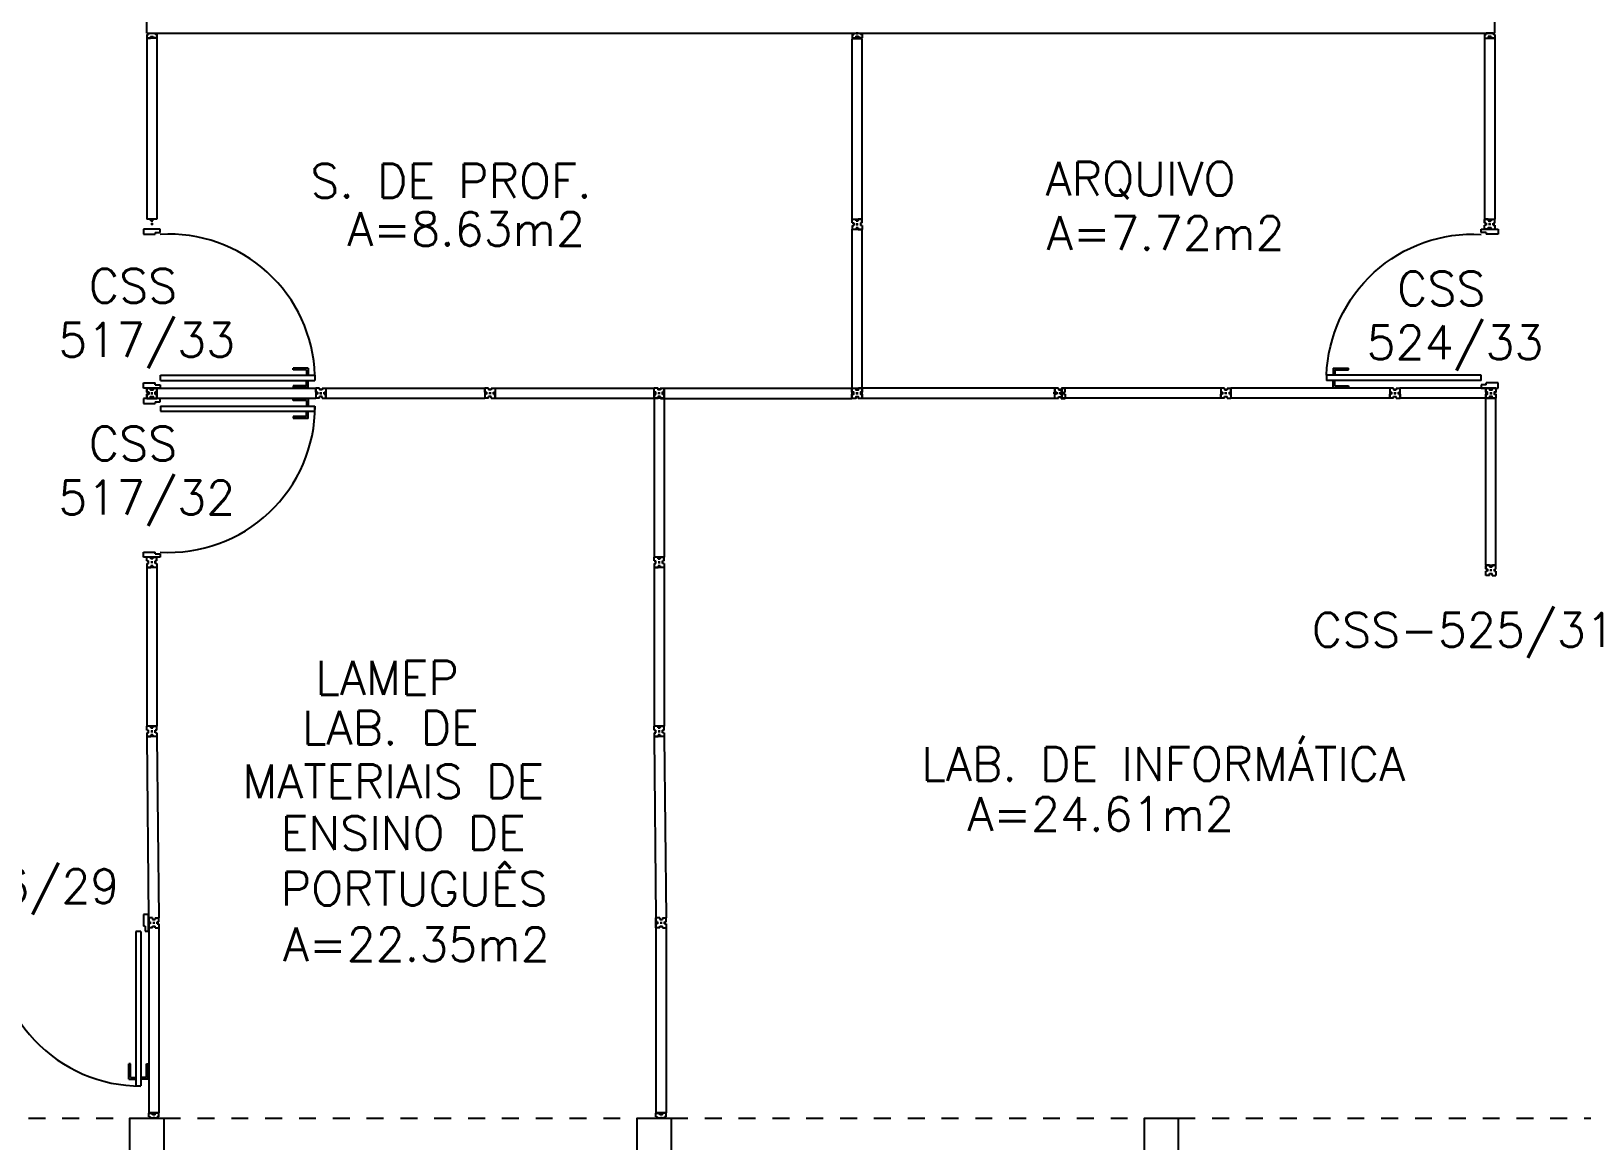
# Model space of a CAD drawing. Extents: x 0 to 244, y -71 to 76.
# Drawn here: x 47.39 to 56.55, y -26.38 to -19.81 of the extents above; entities that cross this region are included whole.
import ezdxf
from ezdxf.enums import TextEntityAlignment as Align

# ---------------------------------------------------------------- set-up
doc = ezdxf.new("R2010")
doc.units = 0
doc.header["$LTSCALE"] = 0.01
doc.header["$MEASUREMENT"] = 0
doc.linetypes.add('HIDDEN2', pattern=[0.1875, 0.125, -0.0625])
doc.layers.get('0').update_dxf_attribs({"linetype": 'CONTINUOUS'})
for name, color, linetype in [('ALV', 2, 'CONTINUOUS'), ('DIV', 2, 'CONTINUOUS'), ('ESTR', 3, 'CONTINUOUS'), ('PROJ', 1, 'HIDDEN2'), ('TEXTO', 2, 'CONTINUOUS'), ('TEXTO-ENDEREÇO', 2, 'CONTINUOUS'), ('ÁREA', 2, 'CONTINUOUS')]:
    doc.layers.add(name, color=color, linetype=linetype)
doc.layers.get('0').freeze()
doc.styles.add('UNB-100', font='simplex.shx', dxfattribs={"height": 0.2})
doc.styles.add('UNB-100-1', font='simplex.shx', dxfattribs={"height": 0.2})

# ---------------------------------------------------------------- blocks, each defined once
blk = doc.blocks.new('PILAR-SSN')
blk.add_lwpolyline([(0.1973, -42.9621), (0.1973, -44.4621), (-0.0027, -44.4621), (-0.0027, -42.9621)], close=True)
blk = doc.blocks.new('DIVMT-SSN')
for p, q in [((-0.03, 0.008), (-0.03, 0.03)), ((-0.006, 0.03), (-0.03, 0.03)), ((-0.03, 0.008), (-0.02, 0.008)), ((-0.02, -0.008), (-0.02, 0.008)), ((-0.006, 0.0205), (-0.006, 0.03)), ((0.006, 0.0205), (-0.006, 0.0205)), ((-0.0051, 0), (0.0051, 0)), ((0.0051, 0), (-0.0051, 0)), ((0, 0.0051), (0, -0.0051)), ((0, -0.0051), (0, 0.0051)), ((0.006, 0.03), (0.03, 0.03)), ((0.006, 0.0205), (0.006, 0.03)), ((0.03, 0.008), (0.02, 0.008)), ((0.02, -0.008), (0.02, 0.008)), ((0.03, 0.008), (0.03, 0.03)), ((-0.03, -0.008), (-0.03, -0.03)), ((-0.03, -0.008), (-0.02, -0.008)), ((-0.03, -0.03), (-0.03, -0.97)), ((-0.03, -0.03), (-0.009, -0.03)), ((0.03, -0.03), (-0.03, -0.03)), ((-0.03, -0.03), (-0.006, -0.03)), ((-0.009, -0.03), (-0.027, -0.03)), ((-0.006, -0.0205), (-0.006, -0.03)), ((-0.006, -0.0205), (0.006, -0.0205)), ((-0.006, -0.0205), (-0.006, -0.03)), ((0.006, -0.0205), (-0.006, -0.0205)), ((0.005, -0.03), (-0.005, -0.03)), ((0.006, -0.0205), (0.006, -0.03)), ((0.006, -0.0205), (0.006, -0.03)), ((0.03, -0.03), (0.006, -0.03)), ((0.03, -0.008), (0.02, -0.008)), ((0.03, -0.008), (0.03, -0.03)), ((0.03, -0.03), (0.03, -0.97)), ((0.03, -0.97), (-0.03, -0.97)), ((0.0064, -1.0006), (-0.0062, -1.0006)), ((-0.006, -0.9795), (-0.006, -0.97)), ((-0.006, -0.9795), (0.006, -0.9795)), ((0.005, -0.97), (-0.005, -0.97)), ((0, -0.9936), (0, -1.0073)), ((0.006, -0.9795), (0.006, -0.97)), ((0, -1.0196), (0, -1.0208))]:
    blk.add_line(p, q)
blk = doc.blocks.new('PDV2E-SSN')
at = {"layer": 'DIV'}
for p, q in [((0.0338, 0.9247), (0.0338, 0.8347)), ((0.0338, 0.9247), (0.0739, 0.9247)), ((0.0763, 0.0505), (0.0763, 0.9647)), ((0.1063, 0.9647), (0.0763, 0.9647)), ((0.1063, 0.0505), (0.1063, 0.9647)), ((0.1485, 0.9247), (0.1084, 0.9247)), ((0.1485, 0.9247), (0.1485, 0.8347)), ((0.0438, 0.8347), (0.034, 0.8347)), ((0.0438, 0.9147), (0.0438, 0.8347)), ((0.0438, 0.9147), (0.0739, 0.9147)), ((0.1385, 0.9147), (0.1084, 0.9147)), ((0.1385, 0.9147), (0.1385, 0.8347)), ((0.1385, 0.8347), (0.1483, 0.8347)), ((0.031, 0.05), (0.031, -0.05)), ((0.051, 0.05), (0.031, 0.05)), ((0.051, 0.0199), (0.051, 0.05)), ((0.051, 0.0199), (0.061, 0.0199)), ((0.061, -0.05), (0.061, 0.0199)), ((0.0763, 0.0505), (0.1063, 0.0505)), ((0.9502, 0.0199), (0.9402, 0.0199)), ((0.9402, -0.05), (0.9402, 0.0199)), ((0.9502, 0.0199), (0.9502, 0.05)), ((0.9502, 0.05), (0.9702, 0.05)), ((0.9702, 0.05), (0.9702, 0.0347)), ((0.9702, 0.035), (0.9702, -0.035)), ((0.031, -0.05), (0.061, -0.05)), ((0.9702, -0.05), (0.9402, -0.05)), ((0.9702, -0.035), (0.9702, -0.05))]:
    blk.add_line(p, q, dxfattribs=at)
at = {"layer": 'DIV', "color": 1}
blk.add_arc((0.0763, 0.1001), 0.8651, 356.67855, 90, dxfattribs=at)
blk = doc.blocks.new('MTT-SSN')
for p, q in [((-0.0051, 0), (0.0051, 0)), ((0, -0.0051), (0, 0.0051))]:
    blk.add_line(p, q)
blk.add_lwpolyline([(-0.008, 0.03), (-0.008, 0.02), (0.008, 0.02), (0.008, 0.03), (0.03, 0.03), (0.03, 0.006), (0.0205, 0.006), (0.0205, -0.006), (0.03, -0.006), (0.03, -0.03), (0.008, -0.03), (0.008, -0.02), (-0.008, -0.02), (-0.008, -0.03), (-0.03, -0.03), (-0.03, -0.006), (-0.0185, -0.006), (-0.0185, 0.006), (-0.03, 0.006), (-0.03, 0.03)], close=True)
blk = doc.blocks.new('DIV-SSN')
for p, q in [((-0.0051, 0), (0.0051, 0)), ((0, 0.0051), (0, -0.0051)), ((-0.03, -0.03), (-0.03, -0.97)), ((0.03, -0.03), (-0.03, -0.03)), ((-0.03, -0.03), (-0.009, -0.03)), ((-0.009, -0.03), (-0.027, -0.03)), ((-0.006, -0.0205), (0.006, -0.0205)), ((-0.006, -0.0205), (-0.006, -0.03)), ((-0.005, -0.0215), (0.005, -0.0215)), ((-0.005, -0.0215), (-0.005, -0.029)), ((0.005, -0.029), (-0.005, -0.029)), ((0.005, -0.03), (-0.005, -0.03)), ((0.005, -0.0215), (0.005, -0.029)), ((0.006, -0.0205), (0.006, -0.03)), ((0.03, -0.03), (0.03, -0.97)), ((0.03, -0.97), (-0.03, -0.97)), ((0.0072, -0.9994), (-0.0066, -0.9994)), ((-0.006, -0.9795), (-0.006, -0.97)), ((-0.006, -0.9795), (0.006, -0.9795)), ((0.005, -0.97), (-0.005, -0.97)), ((0, -0.9914), (0, -1.0058)), ((0.006, -0.9795), (0.006, -0.97))]:
    blk.add_line(p, q)
blk = doc.blocks.new('MTINI-SSN')
for p, q in [((-0.03, 0.008), (-0.03, 0.028)), ((-0.03, 0.028), (-0.008, 0.028)), ((-0.03, 0.008), (-0.02, 0.008)), ((-0.02, 0), (-0.02, 0.008)), ((-0.0009, 0), (-0.02, 0)), ((-0.008, 0.0185), (-0.008, 0.028)), ((0.008, 0.0185), (-0.008, 0.0185)), ((0.0051, 0), (-0.0051, 0)), ((0.02, 0), (-0.0009, 0)), ((0, -0.0051), (0, 0.0051)), ((0.008, 0.0185), (0.008, 0.028)), ((0.03, 0.028), (0.008, 0.028)), ((0.03, 0.008), (0.02, 0.008)), ((0.02, 0), (0.02, 0.008)), ((0.03, 0.008), (0.03, 0.028))]:
    blk.add_line(p, q)
blk = doc.blocks.new('PDV2D-SSN')
at = {"color": 2}
for p, q in [((-0.1485, 0.9247), (-0.1084, 0.9247)), ((-0.1485, 0.9247), (-0.1485, 0.8347)), ((-0.1063, 0.0505), (-0.1063, 0.9647)), ((-0.0763, 0.0505), (-0.0763, 0.9647)), ((-0.0338, 0.9247), (-0.0739, 0.9247)), ((-0.0338, 0.9247), (-0.0338, 0.8347)), ((-0.1385, 0.9147), (-0.1084, 0.9147)), ((-0.1385, 0.9147), (-0.1385, 0.8347)), ((-0.0438, 0.9147), (-0.0739, 0.9147)), ((-0.0438, 0.9147), (-0.0438, 0.8347)), ((-0.0438, 0.8347), (-0.034, 0.8347)), ((-0.0763, 0.0505), (-0.1063, 0.0505))]:
    blk.add_line(p, q, dxfattribs=at)
for p, q in [((-0.1063, 0.9647), (-0.0763, 0.9647)), ((-0.1385, 0.8347), (-0.1483, 0.8347)), ((-0.9502, 0.05), (-0.9702, 0.05)), ((-0.9702, 0.05), (-0.9702, 0.0347)), ((-0.9702, 0.035), (-0.9702, -0.035)), ((-0.9502, 0.0199), (-0.9502, 0.05)), ((-0.9502, 0.0199), (-0.9402, 0.0199)), ((-0.9402, -0.05), (-0.9402, 0.0199)), ((-0.051, 0.0199), (-0.061, 0.0199)), ((-0.061, -0.05), (-0.061, 0.0199)), ((-0.051, 0.05), (-0.031, 0.05)), ((-0.051, 0.0199), (-0.051, 0.05)), ((-0.031, 0.05), (-0.031, -0.05)), ((-0.9702, -0.035), (-0.9702, -0.05)), ((-0.9702, -0.05), (-0.9402, -0.05)), ((-0.031, -0.05), (-0.061, -0.05))]:
    blk.add_line(p, q)
at = {"color": 1}
blk.add_arc((-0.0763, 0.1001), 0.8651, 91.98804, 183.32145, dxfattribs=at)
blk = doc.blocks.new('A$C73356FFD')
at = {"layer": 'DIV'}
for p, q in [((0.022, 0.06), (0, 0.06)), ((0, 0.06), (0, 0.036)), ((0, 0.06), (0, 0.039)), ((0, 0.039), (0, 0.057)), ((0.0095, 0.036), (0, 0.036)), ((0.0095, 0.036), (0, 0.036)), ((0.0095, 0.024), (0, 0.024)), ((0.0095, 0.024), (0, 0.024)), ((0, 0), (0, 0.024)), ((0.0095, 0.024), (0.0095, 0.036)), ((0.0095, 0.036), (0.0095, 0.024)), ((0.022, 0.06), (0.022, 0.05)), ((0.022, 0.05), (0.038, 0.05)), ((0.022, 0.01), (0.038, 0.01)), ((0.022, 0), (0.022, 0.01)), ((0.0249, 0.03), (0.0351, 0.03)), ((0.0351, 0.03), (0.0249, 0.03)), ((0.03, 0.0249), (0.03, 0.0351)), ((0.03, 0.0351), (0.03, 0.0249)), ((0.038, 0.06), (0.038, 0.05)), ((0.038, 0.06), (0.06, 0.06)), ((0.038, 0), (0.038, 0.01)), ((0.0505, 0.024), (0.0505, 0.036)), ((0.0505, 0.036), (0.06, 0.036)), ((0.0505, 0.024), (0.06, 0.024)), ((0.06, 0.036), (0.06, 0.06)), ((0.06, 0.024), (0.06, 0)), ((0.022, 0), (0, 0)), ((0.038, 0), (0.06, 0))]:
    blk.add_line(p, q, dxfattribs=at)

msp = doc.modelspace()

# ---------------------------------------------------------------- linework, layer by layer
at = {"layer": 'ALV'}
for p, q in [((48.0723, -19.8275), (48.0723, -19.6775)), ((56.0436, -19.8275), (56.0436, -19.6775)), ((48.0723, -19.8275), (56.0436, -19.8275))]:
    msp.add_line(p, q, dxfattribs=at)
at = {"layer": 'DIV'}
for p, q in [((48.072, -19.8571), (48.072, -20.9265)), ((48.132, -19.8571), (48.072, -19.8571)), ((48.072, -19.8571), (48.093, -19.8571)), ((48.093, -19.8571), (48.075, -19.8571)), ((48.096, -19.8476), (48.108, -19.8476)), ((48.096, -19.8476), (48.096, -19.8571)), ((48.0969, -19.8271), (48.1071, -19.8271)), ((48.102, -19.822), (48.102, -19.8322)), ((48.108, -19.8476), (48.108, -19.8571)), ((48.132, -19.8571), (48.132, -20.9265)), ((52.2426, -19.8575), (52.3026, -19.8575)), ((52.2426, -20.9272), (52.2426, -19.8575)), ((52.2662, -19.8269), (52.2788, -19.8269)), ((52.2786, -19.848), (52.2666, -19.848)), ((52.2666, -19.848), (52.2666, -19.8575)), ((52.2676, -19.8575), (52.2776, -19.8575)), ((52.2726, -19.8339), (52.2726, -19.8202)), ((52.2786, -19.848), (52.2786, -19.8575)), ((52.3026, -20.9272), (52.3026, -19.8575)), ((55.9836, -19.8571), (56.0436, -19.8571)), ((55.9836, -19.8571), (55.9836, -20.9265)), ((56.0196, -19.8476), (56.0076, -19.8476)), ((56.0076, -19.8476), (56.0076, -19.8571)), ((56.0187, -19.8271), (56.0085, -19.8271)), ((56.0186, -19.8486), (56.0086, -19.8486)), ((56.0086, -19.8486), (56.0086, -19.8561)), ((56.0086, -19.8561), (56.0186, -19.8561)), ((56.0086, -19.8571), (56.0186, -19.8571)), ((56.0136, -19.822), (56.0136, -19.8322)), ((56.0186, -19.8486), (56.0186, -19.8561)), ((56.0196, -19.8476), (56.0196, -19.8571)), ((56.0226, -19.8571), (56.0406, -19.8571)), ((56.0436, -19.8571), (56.0226, -19.8571)), ((56.0436, -19.8571), (56.0436, -20.9265)), ((48.132, -20.9265), (48.072, -20.9265)), ((48.1092, -20.9559), (48.0955, -20.9559)), ((48.096, -20.936), (48.096, -20.9265)), ((48.096, -20.936), (48.108, -20.936)), ((48.107, -20.9265), (48.097, -20.9265)), ((48.102, -20.9478), (48.102, -20.9623)), ((48.108, -20.936), (48.108, -20.9265)), ((52.2426, -20.9272), (52.3026, -20.9272)), ((52.2426, -20.9492), (52.2426, -20.9272)), ((52.2426, -20.9272), (52.2666, -20.9272)), ((52.2426, -20.9492), (52.2526, -20.9492)), ((52.2426, -20.9652), (52.2426, -20.9872)), ((52.2426, -20.9652), (52.2526, -20.9652)), ((52.2666, -20.9872), (52.2426, -20.9872)), ((52.2526, -20.9492), (52.2526, -20.9652)), ((52.2666, -20.9367), (52.2666, -20.9272)), ((52.2666, -20.9367), (52.2666, -20.9272)), ((52.2786, -20.9367), (52.2666, -20.9367)), ((52.2666, -20.9367), (52.2786, -20.9367)), ((52.2666, -20.9777), (52.2666, -20.9872)), ((52.2666, -20.9777), (52.2786, -20.9777)), ((52.2777, -20.9572), (52.2675, -20.9572)), ((52.2675, -20.9572), (52.2777, -20.9572)), ((52.2676, -20.9272), (52.2776, -20.9272)), ((52.2726, -20.9623), (52.2726, -20.9521)), ((52.2726, -20.9521), (52.2726, -20.9623)), ((52.2786, -20.9367), (52.2786, -20.9272)), ((52.3026, -20.9272), (52.2786, -20.9272)), ((52.2786, -20.9367), (52.2786, -20.9272)), ((52.2786, -20.9777), (52.2786, -20.9872)), ((52.2786, -20.9872), (52.3026, -20.9872)), ((52.3026, -20.9272), (52.2816, -20.9272)), ((52.2816, -20.9272), (52.2996, -20.9272)), ((52.2926, -20.9492), (52.2926, -20.9652)), ((52.3026, -20.9492), (52.2926, -20.9492)), ((52.3026, -20.9652), (52.2926, -20.9652)), ((52.3026, -20.9492), (52.3026, -20.9272)), ((52.3026, -20.9652), (52.3026, -20.9872)), ((55.9836, -20.9265), (56.0436, -20.9265)), ((56.0064, -20.9559), (56.0201, -20.9559)), ((56.0076, -20.936), (56.0076, -20.9265)), ((56.0196, -20.936), (56.0076, -20.936)), ((56.0086, -20.9265), (56.0186, -20.9265)), ((56.0136, -20.9478), (56.0136, -20.9623)), ((56.0196, -20.936), (56.0196, -20.9265)), ((48.072, -21.9255), (48.132, -21.9255)), ((48.072, -21.9872), (48.132, -21.9872)), ((48.0956, -21.9561), (48.1082, -21.9561)), ((48.0956, -21.9565), (48.1082, -21.9565)), ((48.096, -21.935), (48.096, -21.9255)), ((48.108, -21.935), (48.096, -21.935)), ((48.096, -21.9777), (48.096, -21.9872)), ((48.108, -21.9777), (48.096, -21.9777)), ((48.097, -21.9255), (48.107, -21.9255)), ((48.097, -21.9872), (48.107, -21.9872)), ((48.102, -21.9491), (48.102, -21.9628)), ((48.102, -21.9635), (48.102, -21.9498)), ((48.102, -21.9583), (48.102, -21.9594)), ((48.108, -21.935), (48.108, -21.9255)), ((48.108, -21.9777), (48.108, -21.9872)), ((51.0716, -21.9506), (51.0716, -21.9266)), ((51.0936, -21.9266), (51.0716, -21.9266)), ((51.0811, -21.9506), (51.0716, -21.9506)), ((51.0716, -21.9626), (51.0716, -21.9866)), ((51.0811, -21.9626), (51.0716, -21.9626)), ((51.0936, -21.9866), (51.0716, -21.9866)), ((51.0811, -21.9506), (51.0811, -21.9626)), ((51.0936, -21.9266), (51.0936, -21.9366)), ((51.1096, -21.9366), (51.0936, -21.9366)), ((51.0936, -21.9866), (51.0936, -21.9766)), ((51.1096, -21.9766), (51.0936, -21.9766)), ((51.0965, -21.9566), (51.1067, -21.9566)), ((51.1067, -21.9566), (51.0965, -21.9566)), ((51.1016, -21.9617), (51.1016, -21.9515)), ((51.1016, -21.9515), (51.1016, -21.9617)), ((51.1096, -21.9266), (51.1096, -21.9366)), ((51.1096, -21.9266), (51.1316, -21.9266)), ((51.1096, -21.9866), (51.1096, -21.9766)), ((51.1096, -21.9866), (51.1316, -21.9866)), ((51.1221, -21.9506), (51.1316, -21.9506)), ((51.1221, -21.9626), (51.1221, -21.9506)), ((51.1221, -21.9506), (51.1316, -21.9506)), ((51.1221, -21.9506), (51.1221, -21.9626)), ((51.1221, -21.9626), (51.1316, -21.9626)), ((51.1221, -21.9626), (51.1316, -21.9626)), ((51.1316, -21.9266), (51.1316, -21.9866)), ((51.1316, -21.9266), (51.1316, -21.9506)), ((51.1316, -21.9266), (52.2419, -21.9266)), ((51.1316, -21.9516), (51.1316, -21.9616)), ((51.1316, -21.9866), (51.1316, -21.9626)), ((51.1316, -21.9866), (51.1316, -21.9656)), ((51.1316, -21.9656), (51.1316, -21.9836)), ((51.1316, -21.9866), (52.2419, -21.9866)), ((52.2419, -21.9266), (52.2419, -21.9866)), ((52.2514, -21.9506), (52.2419, -21.9506)), ((52.2419, -21.9516), (52.2419, -21.9616)), ((52.2514, -21.9626), (52.2419, -21.9626)), ((52.2514, -21.9626), (52.2514, -21.9506)), ((52.2534, -21.9566), (52.2522, -21.9566)), ((52.2656, -21.9566), (52.2793, -21.9566)), ((52.2794, -21.9566), (52.2657, -21.9566)), ((52.2724, -21.963), (52.2724, -21.9504)), ((52.2726, -21.9502), (52.2726, -21.9628)), ((52.2916, -21.9566), (52.2927, -21.9566)), ((52.2935, -21.9506), (52.303, -21.9506)), ((52.2935, -21.9506), (52.2935, -21.9626)), ((52.2935, -21.9626), (52.303, -21.9626)), ((52.303, -21.9866), (52.303, -21.9266)), ((53.4423, -21.9266), (52.303, -21.9266)), ((52.303, -21.9616), (52.303, -21.9516)), ((53.4423, -21.9866), (52.303, -21.9866)), ((53.4643, -21.9266), (53.4423, -21.9266)), ((53.4423, -21.9266), (53.4423, -21.9476)), ((53.4423, -21.9866), (53.4423, -21.9266)), ((53.4423, -21.9266), (53.4423, -21.9506)), ((53.4423, -21.9476), (53.4423, -21.9296)), ((53.4518, -21.9506), (53.4423, -21.9506)), ((53.4518, -21.9506), (53.4423, -21.9506)), ((53.4423, -21.9616), (53.4423, -21.9516)), ((53.4518, -21.9626), (53.4423, -21.9626)), ((53.4423, -21.9866), (53.4423, -21.9626)), ((53.4518, -21.9626), (53.4423, -21.9626)), ((53.4643, -21.9866), (53.4423, -21.9866)), ((53.4518, -21.9506), (53.4518, -21.9626)), ((53.4518, -21.9626), (53.4518, -21.9506)), ((53.4643, -21.9266), (53.4643, -21.9366)), ((53.4643, -21.9366), (53.4803, -21.9366)), ((53.4643, -21.9866), (53.4643, -21.9766)), ((53.4643, -21.9766), (53.4803, -21.9766)), ((53.4774, -21.9566), (53.4672, -21.9566)), ((53.4672, -21.9566), (53.4774, -21.9566)), ((53.4723, -21.9515), (53.4723, -21.9617)), ((53.4723, -21.9617), (53.4723, -21.9515)), ((53.4803, -21.9266), (53.4803, -21.9366)), ((53.4803, -21.9266), (53.5023, -21.9266)), ((53.4803, -21.9866), (53.4803, -21.9766)), ((53.4803, -21.9866), (53.5023, -21.9866)), ((53.4928, -21.9506), (53.5023, -21.9506)), ((53.4928, -21.9626), (53.4928, -21.9506)), ((53.4928, -21.9626), (53.5023, -21.9626)), ((53.5023, -21.9506), (53.5023, -21.9266)), ((53.5023, -21.9626), (53.5023, -21.9866)), ((55.4616, -21.9561), (55.4472, -21.9561)), ((55.4536, -21.949), (55.4536, -21.9627)), ((55.4735, -21.9501), (55.483, -21.9501)), ((55.4735, -21.9621), (55.4735, -21.9501)), ((55.4735, -21.9621), (55.483, -21.9621)), ((55.483, -21.9261), (55.483, -21.9861)), ((55.991, -21.9261), (55.483, -21.9261)), ((55.483, -21.9511), (55.483, -21.9611)), ((55.991, -21.9861), (55.483, -21.9861)), ((56.051, -21.9255), (55.991, -21.9255)), ((55.991, -21.9261), (55.991, -21.9861)), ((56.0005, -21.9501), (55.991, -21.9501)), ((56.0005, -21.9621), (55.991, -21.9621)), ((55.991, -21.9651), (55.991, -21.9831)), ((55.991, -21.9861), (55.991, -21.9651)), ((55.991, -22.9731), (55.991, -21.9855)), ((55.991, -21.9855), (56.051, -21.9855)), ((56.0005, -21.9621), (56.0005, -21.9501)), ((56.0138, -21.9561), (56.0275, -21.9561)), ((56.0273, -21.9561), (56.0148, -21.9561)), ((56.0273, -21.9565), (56.0148, -21.9565)), ((56.015, -21.935), (56.015, -21.9255)), ((56.015, -21.935), (56.027, -21.935)), ((56.015, -21.976), (56.015, -21.9855)), ((56.027, -21.976), (56.015, -21.976)), ((56.0261, -21.9561), (56.0159, -21.9561)), ((56.026, -21.9255), (56.016, -21.9255)), ((56.016, -21.9855), (56.026, -21.9855)), ((56.021, -21.9491), (56.021, -21.9628)), ((56.021, -21.9635), (56.021, -21.9498)), ((56.021, -21.9642), (56.021, -21.9498)), ((56.021, -21.9612), (56.021, -21.951)), ((56.021, -21.9583), (56.021, -21.9594)), ((56.027, -21.935), (56.027, -21.9255)), ((56.027, -21.976), (56.027, -21.9855)), ((56.051, -22.9731), (56.051, -21.9855)), ((55.991, -22.9731), (56.051, -22.9731)), ((56.015, -22.9826), (56.015, -22.9731)), ((56.027, -22.9826), (56.015, -22.9826)), ((56.0261, -23.0031), (56.0159, -23.0031)), ((56.016, -22.9731), (56.026, -22.9731)), ((56.016, -22.9816), (56.016, -22.9741)), ((56.016, -22.9741), (56.026, -22.9741)), ((56.026, -22.9816), (56.016, -22.9816)), ((56.021, -23.0082), (56.021, -22.998)), ((56.026, -22.9816), (56.026, -22.9741)), ((56.027, -22.9826), (56.027, -22.9731)), ((56.03, -22.9731), (56.048, -22.9731)), ((56.051, -22.9731), (56.03, -22.9731)), ((48.072, -23.9479), (48.072, -23.9259)), ((48.096, -23.9259), (48.072, -23.9259)), ((48.072, -23.9479), (48.082, -23.9479)), ((48.072, -23.9639), (48.072, -23.9859)), ((48.072, -23.9639), (48.082, -23.9639)), ((48.072, -23.9859), (48.093, -23.9859)), ((48.132, -23.9859), (48.072, -23.9859)), ((48.072, -23.9859), (48.096, -23.9859)), ((48.072, -23.9859), (48.0831, -25.058)), ((48.093, -23.9859), (48.075, -23.9859)), ((48.082, -23.9639), (48.082, -23.9479)), ((48.096, -23.9354), (48.096, -23.9259)), ((48.108, -23.9354), (48.096, -23.9354)), ((48.096, -23.9764), (48.096, -23.9859)), ((48.096, -23.9764), (48.108, -23.9764)), ((48.096, -23.9764), (48.096, -23.9859)), ((48.108, -23.9764), (48.096, -23.9764)), ((48.0969, -23.9559), (48.1071, -23.9559)), ((48.1071, -23.9559), (48.0969, -23.9559)), ((48.107, -23.9859), (48.097, -23.9859)), ((48.102, -23.9508), (48.102, -23.961)), ((48.102, -23.961), (48.102, -23.9508)), ((48.108, -23.9259), (48.132, -23.9259)), ((48.108, -23.9354), (48.108, -23.9259)), ((48.108, -23.9764), (48.108, -23.9859)), ((48.108, -23.9764), (48.108, -23.9859)), ((48.132, -23.9859), (48.108, -23.9859)), ((48.132, -23.9479), (48.122, -23.9479)), ((48.122, -23.9639), (48.122, -23.9479)), ((48.132, -23.9639), (48.122, -23.9639)), ((48.132, -23.9479), (48.132, -23.9259)), ((48.132, -23.9639), (48.132, -23.9859)), ((48.132, -23.9859), (48.1431, -25.058)), ((51.072, -23.9479), (51.072, -23.9259)), ((51.096, -23.9259), (51.072, -23.9259)), ((51.072, -23.9479), (51.082, -23.9479)), ((51.072, -23.9639), (51.072, -23.9859)), ((51.072, -23.9639), (51.082, -23.9639)), ((51.072, -23.9859), (51.093, -23.9859)), ((51.132, -23.9859), (51.072, -23.9859)), ((51.072, -23.9859), (51.096, -23.9859)), ((51.072, -23.9859), (51.0831, -25.058)), ((51.093, -23.9859), (51.075, -23.9859)), ((51.082, -23.9639), (51.082, -23.9479)), ((51.096, -23.9354), (51.096, -23.9259)), ((51.108, -23.9354), (51.096, -23.9354)), ((51.096, -23.9764), (51.096, -23.9859)), ((51.096, -23.9764), (51.108, -23.9764)), ((51.096, -23.9764), (51.096, -23.9859)), ((51.108, -23.9764), (51.096, -23.9764)), ((51.0969, -23.9559), (51.1071, -23.9559)), ((51.1071, -23.9559), (51.0969, -23.9559)), ((51.107, -23.9859), (51.097, -23.9859)), ((51.102, -23.9508), (51.102, -23.961)), ((51.102, -23.961), (51.102, -23.9508)), ((51.108, -23.9259), (51.132, -23.9259)), ((51.108, -23.9354), (51.108, -23.9259)), ((51.108, -23.9764), (51.108, -23.9859)), ((51.108, -23.9764), (51.108, -23.9859)), ((51.132, -23.9859), (51.108, -23.9859)), ((51.132, -23.9479), (51.122, -23.9479)), ((51.122, -23.9639), (51.122, -23.9479)), ((51.132, -23.9639), (51.122, -23.9639)), ((51.132, -23.9479), (51.132, -23.9259)), ((51.132, -23.9639), (51.132, -23.9859)), ((51.132, -23.9859), (51.1431, -25.058)), ((48.1052, -25.058), (48.0831, -25.058)), ((48.0832, -25.058), (48.0832, -25.118)), ((48.0832, -25.058), (48.0832, -25.079)), ((48.0832, -25.118), (48.0832, -25.058)), ((48.0832, -25.058), (48.0832, -25.082)), ((48.0832, -25.079), (48.0832, -25.061)), ((48.0927, -25.082), (48.0832, -25.082)), ((48.0927, -25.082), (48.0832, -25.082)), ((48.0832, -25.093), (48.0832, -25.083)), ((48.0927, -25.094), (48.0832, -25.094)), ((48.0832, -25.118), (48.0832, -25.094)), ((48.0927, -25.094), (48.0832, -25.094)), ((48.0927, -25.082), (48.0927, -25.094)), ((48.0927, -25.094), (48.0927, -25.082)), ((48.1052, -25.058), (48.1052, -25.068)), ((48.1052, -25.068), (48.1212, -25.068)), ((48.1052, -25.118), (48.1052, -25.108)), ((48.1052, -25.108), (48.1212, -25.108)), ((48.1183, -25.088), (48.1081, -25.088)), ((48.1081, -25.088), (48.1183, -25.088)), ((48.1132, -25.0829), (48.1132, -25.0931)), ((48.1132, -25.0931), (48.1132, -25.0829)), ((48.1212, -25.058), (48.1431, -25.058)), ((48.1212, -25.058), (48.1212, -25.068)), ((48.1212, -25.118), (48.1212, -25.108)), ((48.1337, -25.082), (48.1432, -25.082)), ((48.1337, -25.094), (48.1337, -25.082)), ((48.1337, -25.094), (48.1432, -25.094)), ((48.1432, -25.082), (48.1432, -25.058)), ((48.1432, -25.094), (48.1432, -25.118)), ((51.1052, -25.058), (51.0831, -25.058)), ((51.0832, -25.058), (51.0832, -25.118)), ((51.0832, -25.058), (51.0832, -25.079)), ((51.0832, -25.118), (51.0832, -25.058)), ((51.0832, -25.058), (51.0832, -25.082)), ((51.0832, -25.079), (51.0832, -25.061)), ((51.0927, -25.082), (51.0832, -25.082)), ((51.0927, -25.082), (51.0832, -25.082)), ((51.0832, -25.093), (51.0832, -25.083)), ((51.0927, -25.094), (51.0832, -25.094)), ((51.0832, -25.118), (51.0832, -25.094)), ((51.0927, -25.094), (51.0832, -25.094)), ((51.0927, -25.082), (51.0927, -25.094)), ((51.0927, -25.094), (51.0927, -25.082)), ((51.1052, -25.058), (51.1052, -25.068)), ((51.1052, -25.068), (51.1212, -25.068)), ((51.1052, -25.118), (51.1052, -25.108)), ((51.1052, -25.108), (51.1212, -25.108)), ((51.1183, -25.088), (51.1081, -25.088)), ((51.1081, -25.088), (51.1183, -25.088)), ((51.1132, -25.0829), (51.1132, -25.0931)), ((51.1132, -25.0931), (51.1132, -25.0829)), ((51.1212, -25.058), (51.1431, -25.058)), ((51.1212, -25.058), (51.1212, -25.068)), ((51.1212, -25.118), (51.1212, -25.108)), ((51.1337, -25.082), (51.1432, -25.082)), ((51.1337, -25.094), (51.1337, -25.082)), ((51.1337, -25.094), (51.1432, -25.094)), ((51.1432, -25.082), (51.1432, -25.058)), ((51.1432, -25.094), (51.1432, -25.118)), ((48.0832, -25.118), (48.0832, -26.2118)), ((48.1052, -25.118), (48.0832, -25.118)), ((48.1212, -25.118), (48.1432, -25.118)), ((48.1432, -25.118), (48.1432, -26.2118)), ((51.0832, -25.118), (51.0832, -26.2118)), ((51.1052, -25.118), (51.0832, -25.118)), ((51.1212, -25.118), (51.1432, -25.118)), ((51.1432, -25.118), (51.1432, -26.2118)), ((48.1432, -26.2118), (48.0832, -26.2118)), ((48.1072, -26.2213), (48.1072, -26.2118)), ((48.1182, -26.2118), (48.1082, -26.2118)), ((48.1192, -26.2213), (48.1192, -26.2118)), ((51.1432, -26.2118), (51.0832, -26.2118)), ((51.1072, -26.2213), (51.1072, -26.2118)), ((51.1182, -26.2118), (51.1082, -26.2118)), ((51.1192, -26.2213), (51.1192, -26.2118)), ((48.1196, -26.2424), (48.107, -26.2424)), ((48.1072, -26.2213), (48.1192, -26.2213)), ((48.1132, -26.2354), (48.1132, -26.2492)), ((51.1196, -26.2424), (51.107, -26.2424)), ((51.1072, -26.2213), (51.1192, -26.2213)), ((51.1132, -26.2354), (51.1132, -26.2492))]:
    msp.add_line(p, q, dxfattribs=at)
at = {"layer": 'PROJ'}
for p, q in [((45.1723, -26.2424), (47.9723, -26.2424)), ((48.1723, -26.2424), (50.9723, -26.2424)), ((51.1723, -26.2424), (53.9723, -26.2424)), ((54.1723, -26.2424), (56.9723, -26.2424))]:
    msp.add_line(p, q, dxfattribs=at)

# ---------------------------------------------------------------- block references
at = {"layer": 'DIV'}
for name, p, rotation in [('MTINI-SSN', (48.102, -19.8271), 180), ('MTINI-SSN', (52.2726, -19.8269), 180), ('PDV2D-SSN', (48.102, -21.9565), 270), ('DIV-SSN', (52.2726, -21.9566), 180), ('PDV2E-SSN', (48.102, -21.9561), 270), ('DIV-SSN', (48.102, -21.9561), 90), ('DIVMT-SSN', (49.1014, -21.9561), 90), ('DIVMT-SSN', (50.1014, -21.9561), 90), ('MTT-SSN', (56.021, -21.9561), 180), ('PDV2E-SSN', (48.1136, -25.088), 180)]:
    msp.add_blockref(name, p, dxfattribs=dict(at, rotation=rotation))
at = {"layer": 'DIV', "xscale": -1}
for name, p, rotation in [('MTINI-SSN', (56.0136, -19.8275), 180), ('PDV2D-SSN', (56.0136, -21.9565), 90), ('MTT-SSN', (48.102, -21.9561), 180), ('DIVMT-SSN', (54.4536, -21.9561), 270), ('DIVMT-SSN', (55.4536, -21.9561), 270)]:
    msp.add_blockref(name, p, dxfattribs=dict(at, rotation=rotation))
at = {"layer": 'DIV'}
for name, p in [('A$C73356FFD', (55.9836, -20.9865)), ('MTT-SSN', (48.102, -21.9565)), ('DIVMT-SSN', (51.102, -21.9559)), ('MTT-SSN', (52.2724, -21.9566)), ('DIVMT-SSN', (48.102, -22.9559)), ('DIVMT-SSN', (51.102, -22.9559)), ('A$C73356FFD', (55.9908, -23.0331)), ('MTINI-SSN', (48.1132, -26.2424)), ('MTINI-SSN', (51.1132, -26.2424))]:
    msp.add_blockref(name, p, dxfattribs=at)
at = {"layer": 'ESTR'}
for p in [(47.975, 16.7197), (50.975, 16.7197), (53.975, 16.7197)]:
    msp.add_blockref('PILAR-SSN', p, dxfattribs=at)

# ---------------------------------------------------------------- texts
at = {"layer": 'TEXTO', "style": 'UNB-100'}
for s, p in [('S. DE PROF.', (49.0393, -20.8005)), ('ARQUIVO', (53.3877, -20.7878)), ('LAMEP', (49.0685, -23.7395)), ('LAB. DE ', (48.9892, -24.034)), ('LAB. DE INFORMÁTICA', (52.6522, -24.2484)), ('MATERIAIS DE', (48.6378, -24.3512)), ('ENSINO DE ', (48.8645, -24.657)), ('PORTUGUÊS', (48.8645, -24.9855))]:
    msp.add_text(s, height=0.2, dxfattribs=at).set_placement(p)
at = {"layer": 'TEXTO-ENDEREÇO', "style": 'UNB-100-1'}
for s, p in [('CSS', (47.7287, -21.4211)), ('CSS', (55.4657, -21.4364)), ('517/33', (47.549, -21.7403)), ('524/33', (55.286, -21.7555)), ('CSS', (47.7287, -22.3536)), ('517/32', (47.549, -22.6728)), ('CSS-525/31', (54.962, -23.4551)), ('CSS-516/29', (46.1186, -24.9713))]:
    msp.add_text(s, height=0.2, dxfattribs=at).set_placement(p)
at = {"layer": 'ÁREA', "style": 'UNB-100'}
for s, p in [('A=8.63m2', (49.9608, -21.0844)), ('A=7.72m2', (54.0976, -21.109)), ('A=24.61m2', (53.7134, -24.5443)), ('A=22.35m2', (49.6662, -25.3146))]:
    msp.add_text(s, height=0.2, dxfattribs=at).set_placement(p, align=Align.CENTER)

doc.saveas('drawing.dxf')
